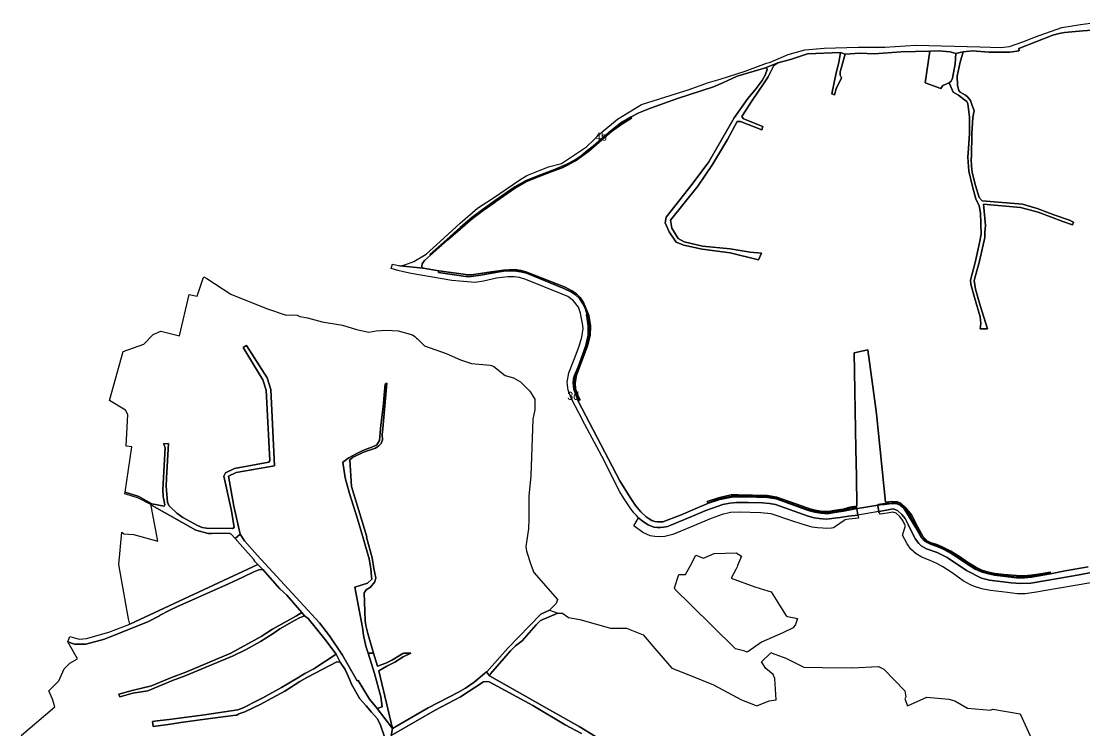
# Model space of a CAD drawing. Extents: x 548434 to 553028, y 1835063 to 1842282.
# Drawn here: x 549915 to 550845, y 1838432 to 1839052 of the extents above; entities that cross this region are included whole.
import ezdxf

# ---------------------------------------------------------------- set-up
doc = ezdxf.new("R2010")
doc.units = 0
for name, color, linetype in [('Level 15', 7, 'Continuous'), ('Level 16', 7, 'Continuous'), ('Level 23', 7, 'Continuous')]:
    doc.layers.add(name, color=color, linetype=linetype)

msp = doc.modelspace()

# ---------------------------------------------------------------- linework, layer by layer
at = {"layer": 'Level 16'}
for points in [[(550859.23, 1839045), (550843.05, 1839043.88), (550827.29, 1839042.42), (550822.61, 1839041.53), (550816.94, 1839040.16), (550787.08, 1839028.56), (550787.45, 1839026.56), (550779.27, 1839025.4), (550761, 1839025.29), (550746.64, 1839026.37), (550738.57, 1839025.59), (550732.05, 1839024.01), (550727.31, 1839025.54), (550717.04, 1839026.4), (550709.39, 1839026.27), (550684.26, 1839025.51), (550660.59, 1839023.82), (550648.12, 1839024.39), (550635.47, 1839023.47), (550631.14, 1839025), (550602.36, 1839023.89), (550587.45, 1839018.99), (550576.47, 1839015.94), (550565.76, 1839011.71), (550540.79, 1839004.43), (550528.82, 1838998.68), (550520.13, 1838995.06), (550488.83, 1838984.69), (550465.06, 1838976.35), (550454.84, 1838972.16), (550448.05, 1838968.66), (550439.28, 1838963.4), (550430.49, 1838956.66), (550422.95, 1838950.19), (550414.97, 1838943.26), (550410.37, 1838939.52), (550404.57, 1838934.77), (550399.1, 1838931.13), (550391.47, 1838927), (550381.2, 1838922.81), (550366.48, 1838917.28), (550355.84, 1838912.9), (550346.45, 1838907.59), (550329.37, 1838895.67), (550318.03, 1838887.53), (550308.96, 1838880.8), (550298.91, 1838872.46), (550286.95, 1838861.53), (550272.05, 1838848.33), (550272.59, 1838847.74), (550267.33, 1838843.1), (550265.38, 1838840.28), (550265.15, 1838838.63), (550265.24, 1838837.59), (550265.5, 1838837.18), (550266.43, 1838836.44), (550245.84, 1838838.64), (550250.32, 1838839.35), (550258.24, 1838842.35), (550268.81, 1838848.81), (550281.24, 1838859.86), (550298.63, 1838875.87), (550313.7, 1838888.97), (550327.93, 1838897.94), (550350.69, 1838913.61), (550356.99, 1838917.55), (550375.95, 1838925.08), (550387.16, 1838928.04), (550409.17, 1838942.39), (550422.68, 1838955.33), (550436.35, 1838966.8), (550457.19, 1838979.42), (550498.01, 1838992.31), (550515.93, 1838998.86), (550526.02, 1839001.62), (550547.89, 1839008.56), (550566.41, 1839015.58), (550569.16, 1839016.34), (550585.57, 1839023.28), (550599.95, 1839027.38), (550616.89, 1839028.92), (550646.72, 1839029.53), (550669.91, 1839029.76), (550697.2, 1839031.43), (550753.54, 1839029.91), (550771.36, 1839029.25), (550779.19, 1839030.24), (550790.81, 1839034.27), (550801.79, 1839038.83), (550805.85, 1839040.25), (550824.81, 1839046.7), (550841.04, 1839049.56), (550863.11, 1839052.28)], [(550851.82, 1838570.78), (550840.11, 1838568.33), (550809.65, 1838563.17), (550797.7, 1838561.24), (550788.82, 1838560.74), (550780.46, 1838561.35), (550761.53, 1838563.8), (550754.65, 1838565.59), (550741.45, 1838572.33), (550724.59, 1838583.48), (550715.81, 1838587.95), (550706.37, 1838591.25), (550701.94, 1838593.9), (550699.76, 1838595.88), (550696.85, 1838599.52), (550694.04, 1838605.23), (550690.33, 1838612.44), (550687.78, 1838617.63), (550684.99, 1838621.28), (550681.19, 1838624.67), (550677.36, 1838625.97), (550671.52, 1838624.85), (550664.6479, 1838623.6895), (550664.1833, 1838627.0757), (550663.9, 1838629.14), (550663.9228, 1838629.1999), (550668.3645, 1838629.8017), (550669.68, 1838629.98), (550675.75, 1838630.65), (550680.39, 1838630.54), (550683.48, 1838629.24), (550686.67, 1838626.57), (550697.14, 1838609.5), (550702.03, 1838600.89), (550704.32, 1838598.28), (550706.99, 1838596.57), (550709.96, 1838595.26), (550715.03, 1838593.55), (550719.86, 1838591.5), (550727.2, 1838587.74), (550734.49, 1838582.94), (550741.75, 1838578.08), (550749.14, 1838573.48), (550754.37, 1838571.01), (550760.56, 1838569.21), (550765.98, 1838568.14), (550785.06, 1838565.9), (550792.31, 1838565.77), (550798.43, 1838566.31), (550814.92, 1838569.19), (550827.71, 1838571.81), (550847.77, 1838575.37)], [(550232.59, 1838426.79), (550228.61, 1838437.99), (550226.03, 1838442.82), (550221.01, 1838448.44), (550216.55, 1838454.04), (550210.81, 1838460.05), (550203.67, 1838472.88), (550201.92, 1838477.24), (550197.95, 1838485.8), (550193.61, 1838492.1), (550190.06, 1838499.08), (550180.42, 1838512.12), (550165.77, 1838530.2), (550162.54, 1838532.61), (550160.05, 1838535.57), (550146.95, 1838550.56), (550140.83, 1838556.32), (550126.21, 1838572.96), (550121.7007, 1838577.4818), (550118.97, 1838580.22), (550117.79, 1838582.02), (550106.16, 1838595.11), (550101.8109, 1838600.1225), (550106.13, 1838603.87), (550110.09, 1838598.17), (550121.14, 1838585.56), (550175.72, 1838526.42), (550184.43, 1838515.15), (550195.81, 1838498.25), (550208.5, 1838475.63), (550209.43, 1838475.98), (550219.48, 1838459.68), (550224.75, 1838452.96), (550226.16, 1838451.65), (550239.37, 1838434.11), (550238.2, 1838428.02)]]:
    msp.add_lwpolyline(points, dxfattribs=at)
msp.add_lwpolyline([(550645.68, 1838626.45), (550646.53, 1838620.63), (550638.22, 1838619.71), (550631.09, 1838618.62), (550625.82, 1838617.86), (550619.44, 1838617.08), (550615.4, 1838617.24), (550612.71, 1838617.54), (550608.37, 1838618.19), (550602.89, 1838619.61), (550574.37, 1838629.77), (550569.07, 1838630.86), (550562.98, 1838631.36), (550550.91, 1838631.67), (550540.36, 1838631.71), (550534.34, 1838631.18), (550528.36, 1838629.92), (550513.44, 1838624.56), (550501.75, 1838619.57), (550482.88, 1838611.75), (550479.88, 1838610.68), (550476.54, 1838610.01), (550473.86, 1838609.75), (550470.8, 1838609.82), (550467.92, 1838610.17), (550463.06, 1838612.1), (550460.6, 1838613.6), (550457.94, 1838615.51), (550454.99, 1838617.98), (550454.5748, 1838618.3895), (550452.79, 1838620.15), (550450.66, 1838622.5), (550447.22, 1838626.98), (550443.15, 1838633.12), (550441.4891, 1838635.8141), (550438.36, 1838640.89), (550433.86, 1838649.44), (550424.49, 1838668.39), (550407.57, 1838699.81), (550402.45, 1838710.14), (550396.24, 1838721.72), (550393.09, 1838729.82), (550392.14, 1838736.69), (550393.55, 1838745.04), (550398.54, 1838757.55), (550402.61, 1838768.21), (550405.19, 1838776.09), (550406.08, 1838783.6), (550405.63, 1838788.01), (550404.83, 1838792.42), (550403.81, 1838797.24), (550402.18, 1838802.47), (550397.68, 1838808.05), (550392.74, 1838811.76), (550387.96, 1838813.77), (550356.08, 1838826.45), (550350.48, 1838828.29), (550345.96, 1838828.76), (550340.38, 1838828.87), (550330.42, 1838827.68), (550319.04, 1838825.17), (550311.79, 1838824.01), (550291.26, 1838825.65), (550255.93, 1838831.81), (550249.12, 1838833.34), (550244.11, 1838834.56), (550238.28, 1838836.25), (550239.4848, 1838839.9983), (550245.84, 1838838.64), (550266.43, 1838836.44), (550279.91, 1838834.29), (550279.66, 1838832.69), (550303.65, 1838829.27), (550308.13, 1838829.05), (550316.64, 1838830.25), (550324.45, 1838831.89), (550336.41, 1838833.8), (550345.88, 1838834.29), (550351.7, 1838833.34), (550356.63, 1838832.18), (550389.44, 1838818.82), (550396.05, 1838815.58), (550399.52, 1838813.07), (550403.01, 1838809.9), (550405.67, 1838805.89), (550408.17, 1838800.77), (550409.6452, 1838795.8308), (550408.95, 1838795.73), (550409.38, 1838794.4), (550410.57, 1838786.03), (550410.45, 1838777.77), (550408.44, 1838768.97), (550401.71, 1838750.33), (550398.27, 1838742.04), (550397.85, 1838739.68), (550397.53, 1838736.34), (550398, 1838730.69), (550400.02, 1838724.89), (550401.71, 1838720.36), (550438.25, 1838650.71), (550447.18, 1838636.01), (550451.96, 1838629.04), (550456.58, 1838623.39), (550461.45, 1838619), (550463.92, 1838617.34), (550466.27, 1838616.06), (550468.92, 1838615.08), (550471.36, 1838614.76), (550474.3, 1838614.74), (550475.92, 1838614.81), (550491.41, 1838620.68), (550504.29, 1838626.02), (550515.79, 1838630.98), (550525.65, 1838634.19), (550535.87, 1838636.29), (550541.83, 1838636.66), (550548.34, 1838636.66), (550567.46, 1838635.92), (550575.08, 1838634.71), (550601.54, 1838625.32), (550604.08, 1838624.51), (550608.89, 1838623.12), (550613.93, 1838622.32), (550617.51, 1838622.03), (550621.21, 1838622.16), (550626.08, 1838622.89), (550633.76, 1838624.2)], close=True, dxfattribs=at)
at = {"layer": 'Level 23'}
for points in [[(550859.23, 1839045), (550843.05, 1839043.88), (550827.29, 1839042.42), (550822.61, 1839041.53), (550816.94, 1839040.16), (550787.08, 1839028.56), (550787.45, 1839026.56), (550779.27, 1839025.4), (550761, 1839025.29), (550746.64, 1839026.37), (550738.57, 1839025.59), (550732.05, 1839024.01), (550727.31, 1839025.54), (550717.04, 1839026.4), (550709.39, 1839026.27), (550684.26, 1839025.51), (550660.59, 1839023.82), (550648.12, 1839024.39), (550635.47, 1839023.47), (550631.14, 1839025), (550602.36, 1839023.89), (550587.45, 1839018.99), (550576.47, 1839015.94), (550565.76, 1839011.71), (550540.79, 1839004.43), (550528.82, 1838998.68), (550520.13, 1838995.06), (550488.83, 1838984.69), (550465.06, 1838976.35), (550454.84, 1838972.16), (550448.05, 1838968.66), (550439.28, 1838963.4), (550430.49, 1838956.66), (550422.95, 1838950.19), (550414.97, 1838943.26), (550410.37, 1838939.52), (550404.57, 1838934.77), (550399.1, 1838931.13), (550391.47, 1838927), (550381.2, 1838922.81), (550366.48, 1838917.28), (550355.84, 1838912.9), (550346.45, 1838907.59), (550329.37, 1838895.67), (550318.03, 1838887.53), (550308.96, 1838880.8), (550298.91, 1838872.46), (550286.95, 1838861.53), (550272.05, 1838848.33), (550272.59, 1838847.74), (550267.33, 1838843.1), (550265.38, 1838840.28), (550265.15, 1838838.63), (550265.24, 1838837.59), (550265.5, 1838837.18), (550266.43, 1838836.44), (550245.84, 1838838.64), (550250.32, 1838839.35), (550258.24, 1838842.35), (550268.81, 1838848.81), (550281.24, 1838859.86), (550298.63, 1838875.87), (550313.7, 1838888.97), (550327.93, 1838897.94), (550350.69, 1838913.61), (550356.99, 1838917.55), (550375.95, 1838925.08), (550387.16, 1838928.04), (550409.17, 1838942.39), (550422.68, 1838955.33), (550436.35, 1838966.8), (550457.19, 1838979.42), (550498.01, 1838992.31), (550515.93, 1838998.86), (550526.02, 1839001.62), (550547.89, 1839008.56), (550566.41, 1839015.58), (550569.16, 1839016.34), (550585.57, 1839023.28), (550599.95, 1839027.38), (550616.89, 1839028.92), (550646.72, 1839029.53), (550669.91, 1839029.76), (550697.2, 1839031.43), (550753.54, 1839029.91), (550771.36, 1839029.25), (550779.19, 1839030.24), (550790.81, 1839034.27), (550801.79, 1839038.83), (550805.85, 1839040.25), (550824.81, 1839046.7), (550841.04, 1839049.56), (550863.11, 1839052.28)], [(550847.77, 1838575.37), (550827.71, 1838571.81), (550814.92, 1838569.19), (550798.43, 1838566.31), (550792.31, 1838565.77), (550785.06, 1838565.9), (550765.98, 1838568.14), (550760.56, 1838569.21), (550754.37, 1838571.01), (550749.14, 1838573.48), (550741.75, 1838578.08), (550734.49, 1838582.94), (550727.2, 1838587.74), (550719.86, 1838591.5), (550715.03, 1838593.55), (550709.96, 1838595.26), (550706.99, 1838596.57), (550704.32, 1838598.28), (550702.03, 1838600.89), (550697.14, 1838609.5), (550686.67, 1838626.57), (550683.48, 1838629.24), (550680.39, 1838630.54), (550675.75, 1838630.65), (550669.68, 1838629.98), (550668.3645, 1838629.8017), (550663.9228, 1838629.1999), (550664.22, 1838629.98), (550668.2478, 1838630.538), (550670.5, 1838630.85), (550676.25, 1838631.15), (550680.57, 1838630.99), (550683.55, 1838629.86), (550687.5, 1838627.18), (550692.28, 1838619.94), (550697.68, 1838609.7), (550702.51, 1838600.9), (550704.77, 1838598.88), (550707.11, 1838597.06), (550710.18, 1838595.87), (550715.25, 1838594.06), (550720, 1838592.07), (550727.42, 1838588.25), (550734.67, 1838583.46), (550741.96, 1838578.56), (550749.28, 1838574.05), (550754.55, 1838571.56), (550760.62, 1838569.65), (550765.95, 1838568.63), (550785.12, 1838566.43), (550792.28, 1838566.3), (550798.19, 1838566.96), (550806.86, 1838568.37), (550814.91, 1838569.74), (550814.61, 1838570.81), (550806.53, 1838569.22), (550797.99, 1838568.07), (550792.14, 1838567.42), (550785.16, 1838567.7), (550774.07, 1838568.78), (550766.27, 1838569.7), (550760.71, 1838570.77), (550754.85, 1838572.62), (550749.65, 1838575.09), (550742.41, 1838579.63), (550735.28, 1838584.49), (550727.76, 1838589.08), (550721.3, 1838592.27), (550720.13, 1838592.85), (550715.59, 1838595.02), (550710.66, 1838596.53), (550707.39, 1838597.97), (550703.7, 1838601.69), (550698.94, 1838610.21), (550693.28, 1838620.78), (550687.95, 1838627.65), (550684, 1838631.07), (550680.72, 1838632.23), (550676.39, 1838632.46), (550670.55, 1838632.07), (550662.65, 1838709.2), (550660.9108, 1838722.2161), (550655.19, 1838765.03), (550645.8217, 1838763.0457), (550643.34, 1838762.52), (550643.6207, 1838746.1547), (550644.78, 1838678.58), (550645.1946, 1838654.4788), (550645.64, 1838628.59), (550639.3, 1838627.7), (550633.66, 1838625.93), (550625.43, 1838624.57), (550620.95, 1838623.86), (550617.52, 1838623.72), (550613.86, 1838624.08), (550609.11, 1838624.97), (550604.52, 1838626.19), (550602.14, 1838627), (550575.58, 1838636.42), (550567.12, 1838637.88), (550541.81, 1838638.49), (550535.7, 1838638.22), (550524.56, 1838635.86), (550514.68, 1838632.53), (550515.49, 1838631.3), (550525.23, 1838634.79), (550535.76, 1838636.89), (550541.8, 1838637.2), (550548.22, 1838637.2), (550567.57, 1838636.48), (550575.21, 1838635.23), (550601.58, 1838625.82), (550604.15, 1838624.95), (550608.9, 1838623.67), (550613.84, 1838622.88), (550617.44, 1838622.54), (550621.12, 1838622.69), (550625.91, 1838623.38), (550633.72, 1838624.67), (550639.95, 1838626.61), (550645.08, 1838627.32), (550645.68, 1838626.45), (550633.76, 1838624.2), (550626.08, 1838622.89), (550621.21, 1838622.16), (550617.51, 1838622.03), (550613.93, 1838622.32), (550608.89, 1838623.12), (550604.08, 1838624.51), (550601.54, 1838625.32), (550575.08, 1838634.71), (550567.46, 1838635.92), (550548.34, 1838636.66), (550541.83, 1838636.66), (550535.87, 1838636.29), (550525.65, 1838634.19), (550515.79, 1838630.98), (550504.29, 1838626.02), (550491.41, 1838620.68), (550475.92, 1838614.81), (550474.3, 1838614.74), (550471.36, 1838614.76), (550468.92, 1838615.08), (550466.27, 1838616.06), (550463.92, 1838617.34), (550461.45, 1838619), (550456.58, 1838623.39), (550451.96, 1838629.04), (550447.18, 1838636.01), (550438.25, 1838650.71), (550401.71, 1838720.36), (550400.02, 1838724.89), (550398, 1838730.69), (550397.53, 1838736.34), (550397.85, 1838739.68), (550398.27, 1838742.04), (550401.71, 1838750.33), (550408.44, 1838768.97), (550410.45, 1838777.77), (550410.57, 1838786.03), (550409.38, 1838794.4), (550408.95, 1838795.73), (550409.6452, 1838795.8308), (550409.75, 1838795.48), (550411.22, 1838785.94), (550411.08, 1838777.66), (550408.94, 1838768.8), (550399.08, 1838742.12), (550398.16, 1838736.31), (550398.57, 1838730.81), (550400.65, 1838725.02), (550402.52, 1838720.75), (550403.73, 1838721.36), (550401.51, 1838725.38), (550399.52, 1838731.05), (550399.27, 1838736.31), (550399.71, 1838739.53), (550400.13, 1838742), (550410.07, 1838768.59), (550412.31, 1838777.58), (550412.52, 1838785.94), (550411.24, 1838795.04), (550410.95, 1838796.02), (550406.49, 1838806.52), (550403.59, 1838810.92), (550400.26, 1838814.16), (550396.4, 1838816.76), (550390.5, 1838819.8), (550357.07, 1838833.03), (550352.03, 1838834.38), (550346.21, 1838835.28), (550336.64, 1838834.83), (550334.37, 1838834.49), (550324.1, 1838832.95), (550308.44, 1838830.66), (550303.73, 1838830.89), (550279.91, 1838834.29), (550266.43, 1838836.44), (550265.5, 1838837.18), (550265.24, 1838837.59), (550265.15, 1838838.63), (550265.38, 1838840.28), (550267.33, 1838843.1), (550272.59, 1838847.74), (550288, 1838861.28), (550309.33, 1838880.02), (550318.72, 1838886.78), (550329.28, 1838894.27), (550329.9, 1838894.74), (550347.08, 1838906.77), (550356.17, 1838911.82), (550366.89, 1838916.19), (550381.47, 1838921.86), (550387.77, 1838924.27), (550391.92, 1838926.24), (550399.62, 1838930.25), (550404.9, 1838934), (550411.08, 1838938.65), (550424.52, 1838950.28), (550431.07, 1838955.9), (550439.97, 1838962.49), (550448.62, 1838967.69), (550448.05, 1838968.66), (550454.84, 1838972.16), (550465.06, 1838976.35), (550488.83, 1838984.69), (550520.13, 1838995.06), (550528.82, 1838998.68), (550540.79, 1839004.43), (550565.76, 1839011.71), (550566.71, 1839011.33), (550567.14, 1839010.03), (550565.47, 1839005.32), (550562.63, 1839000.58), (550556.55, 1838992.43), (550550.09, 1838984.64), (550538.13, 1838967.92), (550516, 1838929.48), (550501.63, 1838909.92), (550478.88, 1838880.98), (550477.86, 1838876.23), (550481.31, 1838868.33), (550487.5, 1838859.14), (550494.32, 1838856.67), (550510.21, 1838853.06), (550534.86, 1838849.74), (550559.67, 1838843.79), (550562.26, 1838849.48), (550552.3, 1838850.37), (550534.91, 1838853.5), (550510.64, 1838855.69), (550494.63, 1838859.46), (550489.31, 1838862.38), (550483.63, 1838871.56), (550482.73, 1838878.58), (550506.48, 1838908.24), (550519.21, 1838927.1), (550532.35, 1838948.97), (550540.96, 1838964.62), (550543.69, 1838964.63), (550562.48, 1838957.42), (550563.36, 1838960.39), (550546.4, 1838966.87), (550544.92, 1838968.96), (550554.03, 1838983.14), (550563.86, 1838997.54), (550567.92, 1839003.82), (550572.61, 1839013.15), (550573.69, 1839014.35), (550576.47, 1839015.94), (550587.45, 1839018.99), (550602.36, 1839023.89), (550631.14, 1839025), (550629.87, 1839016.11), (550627.51, 1839007.29), (550623.61, 1838988.9), (550625.92, 1838987.94), (550627.45, 1838993.11), (550632.19, 1839002.84), (550631.04, 1839005.05), (550631.09, 1839008), (550635.47, 1839023.47), (550648.12, 1839024.39), (550660.59, 1839023.82), (550684.26, 1839025.51), (550709.39, 1839026.27), (550705.36, 1838998.45), (550718.89, 1838993.57), (550720.84, 1838996.15), (550726.22, 1838998.35), (550729.92, 1838990.3), (550734.45, 1838987.72), (550739.84, 1838983.73), (550741.71, 1838982.12), (550742.66, 1838979.99), (550744.1, 1838968.49), (550744, 1838954.32), (550743.27, 1838940.98), (550742.59, 1838933.45), (550743.47, 1838921.21), (550746.56, 1838907.9), (550749.62, 1838897.12), (550752.41, 1838890.82), (550753.82, 1838884.84), (550754.25, 1838866.2), (550752.94, 1838858.69), (550749.18, 1838841.41), (550744.88, 1838826.1), (550745.26, 1838822.49), (550748.41, 1838810.7), (550753.41, 1838793.93), (550753.86, 1838788.01), (550753.36, 1838783.44), (550759.74, 1838783.59), (550753.49, 1838803.82), (550749.47, 1838818.07), (550748.25, 1838825.59), (550752.78, 1838842.56), (550757.37, 1838863.18), (550757.41, 1838867.77), (550758.09, 1838873.85), (550756.66, 1838889.61), (550756.27, 1838892.34), (550788.65, 1838889.52), (550804.19, 1838885.4), (550825.6, 1838877.22), (550834.3, 1838874.31), (550834.94, 1838876.82), (550831.47, 1838878.36), (550818.73, 1838882.71), (550814.1, 1838884.65), (550803.31, 1838888.59), (550790.45, 1838892.33), (550755.03, 1838895.19), (550752.45, 1838898.13), (550749.26, 1838908.6), (550746.42, 1838920.03), (550745.83, 1838925.56), (550745.66, 1838932.03), (550745.74, 1838934.21), (550746.24, 1838953.99), (550747.08, 1838968.04), (550748.03, 1838974.2), (550746.45, 1838978.71), (550744.81, 1838982.89), (550742.21, 1838986.35), (550740.46, 1838987.8), (550738.03, 1838989.06), (550735.97, 1838990.4), (550734.73, 1838991.75), (550734.21, 1838993.67), (550733.69, 1838996.41), (550733.37, 1839004.31), (550736, 1839016.5), (550738.57, 1839025.59), (550746.64, 1839026.37), (550761, 1839025.29), (550779.27, 1839025.4), (550787.45, 1839026.56), (550787.08, 1839028.56), (550816.94, 1839040.16), (550822.61, 1839041.53), (550827.29, 1839042.42), (550843.05, 1839043.88), (550859.23, 1839045)], [(550851.82, 1838570.78), (550840.11, 1838568.33), (550809.65, 1838563.17), (550797.7, 1838561.24), (550788.82, 1838560.74), (550780.46, 1838561.35), (550761.53, 1838563.8), (550754.65, 1838565.59), (550741.45, 1838572.33), (550724.59, 1838583.48), (550715.81, 1838587.95), (550706.37, 1838591.25), (550701.94, 1838593.9), (550699.76, 1838595.88), (550696.85, 1838599.52), (550694.04, 1838605.23), (550690.33, 1838612.44), (550687.78, 1838617.63), (550684.99, 1838621.28), (550681.19, 1838624.67), (550677.36, 1838625.97), (550671.52, 1838624.85), (550664.6479, 1838623.6895), (550664.1833, 1838627.0757), (550663.9, 1838629.14), (550663.9228, 1838629.1999), (550668.3645, 1838629.8017), (550669.68, 1838629.98), (550675.75, 1838630.65), (550680.39, 1838630.54), (550683.48, 1838629.24), (550686.67, 1838626.57), (550697.14, 1838609.5), (550702.03, 1838600.89), (550704.32, 1838598.28), (550706.99, 1838596.57), (550709.96, 1838595.26), (550715.03, 1838593.55), (550719.86, 1838591.5), (550727.2, 1838587.74), (550734.49, 1838582.94), (550741.75, 1838578.08), (550749.14, 1838573.48), (550754.37, 1838571.01), (550760.56, 1838569.21), (550765.98, 1838568.14), (550785.06, 1838565.9), (550792.31, 1838565.77), (550798.43, 1838566.31), (550814.92, 1838569.19), (550827.71, 1838571.81), (550847.77, 1838575.37)], [(550850.19, 1838561.51), (550809.22, 1838554.36), (550802.79, 1838553.19), (550792.63, 1838551.83), (550786.2, 1838551.93), (550777.28, 1838553), (550762.42, 1838554.63), (550754.94, 1838556.28), (550748.59, 1838558.14), (550744.98, 1838559.72), (550738.67, 1838563.28), (550728.84, 1838570.07), (550720.83, 1838575.51), (550715.63, 1838578.39), (550710.3, 1838580.72), (550702.43, 1838583.89), (550697.32, 1838586.64), (550692.65, 1838590.81), (550689.62, 1838595.44), (550685.47, 1838603.02), (550688.01, 1838611.27), (550685.56, 1838616.25), (550683.07, 1838619.5), (550679.85, 1838622.38), (550677.17, 1838623.29), (550671.98, 1838622.29), (550666.37, 1838621.34), (550664.7, 1838623.31), (550664.6479, 1838623.6895), (550671.52, 1838624.85), (550677.36, 1838625.97), (550681.19, 1838624.67), (550684.99, 1838621.28), (550687.78, 1838617.63), (550690.33, 1838612.44), (550694.04, 1838605.23), (550696.85, 1838599.52), (550699.76, 1838595.88), (550701.94, 1838593.9), (550706.37, 1838591.25), (550715.81, 1838587.95), (550724.59, 1838583.48), (550741.45, 1838572.33), (550754.65, 1838565.59), (550761.53, 1838563.8), (550780.46, 1838561.35), (550788.82, 1838560.74), (550797.7, 1838561.24), (550809.65, 1838563.17), (550840.11, 1838568.33), (550851.82, 1838570.78)], [(550232.59, 1838426.79), (550228.61, 1838437.99), (550226.03, 1838442.82), (550221.01, 1838448.44), (550216.55, 1838454.04), (550210.81, 1838460.05), (550203.67, 1838472.88), (550201.92, 1838477.24), (550197.95, 1838485.8), (550193.61, 1838492.1), (550190.06, 1838499.08), (550180.42, 1838512.12), (550165.77, 1838530.2), (550162.54, 1838532.61), (550160.05, 1838535.57), (550146.95, 1838550.56), (550140.83, 1838556.32), (550126.21, 1838572.96), (550121.7007, 1838577.4818), (550118.97, 1838580.22), (550117.79, 1838582.02), (550106.16, 1838595.11), (550101.8109, 1838600.1225), (550106.13, 1838603.87), (550110.09, 1838598.17), (550121.14, 1838585.56), (550175.72, 1838526.42), (550184.43, 1838515.15), (550195.81, 1838498.25), (550208.5, 1838475.63), (550209.43, 1838475.98), (550219.48, 1838459.68), (550224.75, 1838452.96), (550226.16, 1838451.65), (550239.37, 1838434.11), (550238.2, 1838428.02)], [(549914.81, 1838427.91), (549944.25, 1838453.03), (549942.26, 1838459.89), (549938.81, 1838467.15), (549947.68, 1838475.71), (549952.25, 1838486.36), (549957.39, 1838491.1), (549963.87, 1838495), (549955.47, 1838509.79), (549961.36, 1838507.94), (549971.16, 1838507.79), (549987.49, 1838512.21), (550026.16, 1838527.66), (550035.7, 1838532.6), (550035.58, 1838533.01), (550044.8, 1838537.63), (550051.4, 1838540.81), (550084.9, 1838555.5), (550096, 1838560.6), (550108.5, 1838566.24), (550118.12, 1838571.09), (550122.59, 1838572.69), (550124.93, 1838573.08), (550126.21, 1838572.96), (550140.83, 1838556.32), (550146.95, 1838550.56), (550160.05, 1838535.57), (550155.42, 1838532.68), (550134.52, 1838520.99), (550124.6, 1838514.64), (550098.17, 1838499.86), (550058.6, 1838483.3), (550046.33, 1838478.55), (550028.8, 1838471.27), (550011.72, 1838467.27), (550000.11, 1838464.14), (550000.89, 1838461.71), (550004.21, 1838462.53), (550012.27, 1838464.86), (550025.37, 1838467.17), (550047.06, 1838475.95), (550058.06, 1838480.22), (550100.16, 1838497.51), (550111.55, 1838503.26), (550123.89, 1838510.12), (550135.02, 1838517.12), (550140.86, 1838521.28), (550153.86, 1838528.49), (550158.12, 1838530.75), (550162.54, 1838532.61), (550165.77, 1838530.2), (550180.42, 1838512.12), (550190.06, 1838499.08), (550170.74, 1838486.16), (550162.81, 1838482.13), (550156.68, 1838478.39), (550142.34, 1838470.05), (550126.02, 1838461.02), (550121.43, 1838458.58), (550108.93, 1838452.17), (550104.17, 1838450.44), (550075.15, 1838446.08), (550053.01, 1838443.16), (550044.1, 1838441.91), (550033.56, 1838440.86), (550029.5, 1838440.36), (550030.04, 1838435.92), (550045.46, 1838437.97), (550054.47, 1838439.39), (550075.51, 1838442.37), (550102.42, 1838445.75), (550103.27, 1838445.75), (550105.22, 1838446.79), (550110.47, 1838448.74), (550124.46, 1838455.34), (550130.05, 1838458.54), (550145.36, 1838466.88), (550158.49, 1838475.18), (550165.15, 1838478.91), (550190.68, 1838492.33), (550193.61, 1838492.1), (550197.95, 1838485.8), (550201.92, 1838477.24), (550203.67, 1838472.88), (550210.81, 1838460.05), (550216.55, 1838454.04), (550221.01, 1838448.44), (550226.03, 1838442.82), (550228.61, 1838437.99), (550232.59, 1838426.79)], [(550416.89, 1838427.09), (550402.81, 1838435.79), (550374.64, 1838451.7), (550364, 1838457.63), (550324.34, 1838480.22), (550325.31, 1838481.92), (550342.66, 1838502.04), (550347.09, 1838506.29), (550352.92, 1838510.84), (550359.06, 1838517.77), (550365.15, 1838524.86), (550368.89, 1838528.39), (550384.01, 1838534.87), (550388.25, 1838534.78), (550393.41, 1838531.15), (550403.32, 1838529.27), (550430.21, 1838521.8), (550444.23, 1838521.68), (550458.61, 1838516.08), (550472.38, 1838500), (550483.69, 1838486.79), (550500, 1838480.34), (550520.19, 1838472.36), (550544.73, 1838459.04), (550558.17, 1838453.85), (550568.99, 1838458.21), (550574.91, 1838459.17), (550573.82, 1838477.8), (550572.37, 1838481.25), (550565.83, 1838486.53), (550562.28, 1838492.44), (550569.93, 1838500), (550570.33, 1838500.4), (550571.41, 1838500), (550583.43, 1838495.57), (550599.27, 1838487.81), (550615.18, 1838487.31), (550641.36, 1838487.24), (550664.52, 1838488.38), (550669.3, 1838485.97), (550687.43, 1838467.01), (550688.27, 1838461.88), (550687.57, 1838459.92), (550689.75, 1838453.98), (550706.89, 1838461.58), (550725.98, 1838459.83), (550731.21, 1838458.41), (550742.33, 1838451.88), (550762.31, 1838450.11), (550764.47, 1838450.87), (550788.39, 1838446.84), (550798.48, 1838424.45)], [(550404.87, 1838429.84), (550390.52, 1838437.34), (550362.31, 1838454.21), (550323.95, 1838474.96), (550321.78, 1838475.29), (550319.08, 1838474.93), (550298.8, 1838461.9), (550276.69, 1838450.15), (550259.52, 1838440.18), (550238.2, 1838428.02), (550239.37, 1838434.11), (550270.65, 1838452.24), (550297.26, 1838465.86), (550303.32, 1838469.23), (550310.83, 1838474.74), (550321.6935, 1838483.5015), (550324.34, 1838480.22), (550364, 1838457.63), (550374.64, 1838451.7), (550402.81, 1838435.79), (550416.89, 1838427.09)], [(550238.2, 1838428.02), (550259.52, 1838440.18), (550276.69, 1838450.15), (550298.8, 1838461.9), (550319.08, 1838474.93), (550321.78, 1838475.29), (550323.95, 1838474.96), (550362.31, 1838454.21), (550390.52, 1838437.34), (550404.87, 1838429.84)]]:
    msp.add_lwpolyline(points, dxfattribs=at)
for points in [[(550631.14, 1839025), (550635.47, 1839023.47), (550631.09, 1839008), (550631.04, 1839005.05), (550632.19, 1839002.84), (550627.45, 1838993.11), (550625.92, 1838987.94), (550623.61, 1838988.9), (550627.51, 1839007.29), (550629.87, 1839016.11)], [(550709.39, 1839026.27), (550717.04, 1839026.4), (550727.31, 1839025.54), (550732.05, 1839024.01), (550731.55, 1839015.12), (550729.34, 1839002.7), (550728.15, 1838999.81), (550726.22, 1838998.35), (550720.84, 1838996.15), (550718.89, 1838993.57), (550705.36, 1838998.45)], [(550738.57, 1839025.59), (550736, 1839016.5), (550733.37, 1839004.31), (550733.69, 1838996.41), (550734.21, 1838993.67), (550734.73, 1838991.75), (550735.97, 1838990.4), (550738.03, 1838989.06), (550740.46, 1838987.8), (550742.21, 1838986.35), (550744.81, 1838982.89), (550746.45, 1838978.71), (550748.03, 1838974.2), (550747.08, 1838968.04), (550746.24, 1838953.99), (550745.74, 1838934.21), (550745.66, 1838932.03), (550745.83, 1838925.56), (550746.42, 1838920.03), (550749.26, 1838908.6), (550752.45, 1838898.13), (550755.03, 1838895.19), (550790.45, 1838892.33), (550803.31, 1838888.59), (550814.1, 1838884.65), (550818.73, 1838882.71), (550831.47, 1838878.36), (550834.94, 1838876.82), (550834.3, 1838874.31), (550825.6, 1838877.22), (550804.19, 1838885.4), (550788.65, 1838889.52), (550756.27, 1838892.34), (550756.66, 1838889.61), (550758.09, 1838873.85), (550757.41, 1838867.77), (550757.37, 1838863.18), (550752.78, 1838842.56), (550748.25, 1838825.59), (550749.47, 1838818.07), (550753.49, 1838803.82), (550759.74, 1838783.59), (550753.36, 1838783.44), (550753.86, 1838788.01), (550753.41, 1838793.93), (550748.41, 1838810.7), (550745.26, 1838822.49), (550744.88, 1838826.1), (550749.18, 1838841.41), (550752.94, 1838858.69), (550754.25, 1838866.2), (550753.82, 1838884.84), (550752.41, 1838890.82), (550749.62, 1838897.12), (550746.56, 1838907.9), (550743.47, 1838921.21), (550742.59, 1838933.45), (550743.27, 1838940.98), (550744, 1838954.32), (550744.1, 1838968.49), (550742.66, 1838979.99), (550741.71, 1838982.12), (550739.84, 1838983.73), (550734.45, 1838987.72), (550729.92, 1838990.3), (550726.22, 1838998.35), (550728.15, 1838999.81), (550729.34, 1839002.7), (550731.55, 1839015.12), (550732.05, 1839024.01)], [(550565.76, 1839011.71), (550576.47, 1839015.94), (550573.69, 1839014.35), (550572.61, 1839013.15), (550567.92, 1839003.82), (550563.86, 1838997.54), (550554.03, 1838983.14), (550544.92, 1838968.96), (550546.4, 1838966.87), (550563.36, 1838960.39), (550562.48, 1838957.42), (550543.69, 1838964.63), (550540.96, 1838964.62), (550532.35, 1838948.97), (550519.21, 1838927.1), (550506.48, 1838908.24), (550482.73, 1838878.58), (550483.63, 1838871.56), (550489.31, 1838862.38), (550494.63, 1838859.46), (550510.64, 1838855.69), (550534.91, 1838853.5), (550552.3, 1838850.37), (550562.26, 1838849.48), (550559.67, 1838843.79), (550534.86, 1838849.74), (550510.21, 1838853.06), (550494.32, 1838856.67), (550487.5, 1838859.14), (550481.31, 1838868.33), (550477.86, 1838876.23), (550478.88, 1838880.98), (550501.63, 1838909.92), (550516, 1838929.48), (550538.13, 1838967.92), (550550.09, 1838984.64), (550556.55, 1838992.43), (550562.63, 1839000.58), (550565.47, 1839005.32), (550567.14, 1839010.03), (550566.71, 1839011.33)], [(550448.05, 1838968.66), (550448.62, 1838967.69), (550439.97, 1838962.49), (550431.07, 1838955.9), (550424.52, 1838950.28), (550411.08, 1838938.65), (550404.9, 1838934), (550399.62, 1838930.25), (550391.92, 1838926.24), (550387.77, 1838924.27), (550381.47, 1838921.86), (550366.89, 1838916.19), (550356.17, 1838911.82), (550347.08, 1838906.77), (550329.9, 1838894.74), (550329.28, 1838894.27), (550318.72, 1838886.78), (550309.33, 1838880.02), (550288, 1838861.28), (550272.59, 1838847.74), (550272.05, 1838848.33), (550286.95, 1838861.53), (550298.91, 1838872.46), (550308.96, 1838880.8), (550318.03, 1838887.53), (550329.37, 1838895.67), (550346.45, 1838907.59), (550355.84, 1838912.9), (550366.48, 1838917.28), (550381.2, 1838922.81), (550391.47, 1838927), (550399.1, 1838931.13), (550404.57, 1838934.77), (550414.97, 1838943.26), (550430.49, 1838956.66), (550439.28, 1838963.4)], [(550430.49, 1838956.66), (550414.97, 1838943.26), (550422.95, 1838950.19)], [(550645.68, 1838626.45), (550646.53, 1838620.63), (550638.22, 1838619.71), (550631.09, 1838618.62), (550625.82, 1838617.86), (550619.44, 1838617.08), (550615.4, 1838617.24), (550612.71, 1838617.54), (550608.37, 1838618.19), (550602.89, 1838619.61), (550574.37, 1838629.77), (550569.07, 1838630.86), (550562.98, 1838631.36), (550550.91, 1838631.67), (550540.36, 1838631.71), (550534.34, 1838631.18), (550528.36, 1838629.92), (550513.44, 1838624.56), (550501.75, 1838619.57), (550482.88, 1838611.75), (550479.88, 1838610.68), (550476.54, 1838610.01), (550473.86, 1838609.75), (550470.8, 1838609.82), (550467.92, 1838610.17), (550463.06, 1838612.1), (550460.6, 1838613.6), (550457.94, 1838615.51), (550454.99, 1838617.98), (550454.5748, 1838618.3895), (550452.79, 1838620.15), (550450.66, 1838622.5), (550447.22, 1838626.98), (550443.15, 1838633.12), (550441.4891, 1838635.8141), (550438.36, 1838640.89), (550433.86, 1838649.44), (550424.49, 1838668.39), (550407.57, 1838699.81), (550402.45, 1838710.14), (550396.24, 1838721.72), (550393.09, 1838729.82), (550392.14, 1838736.69), (550393.55, 1838745.04), (550398.54, 1838757.55), (550402.61, 1838768.21), (550405.19, 1838776.09), (550406.08, 1838783.6), (550405.63, 1838788.01), (550404.83, 1838792.42), (550403.81, 1838797.24), (550402.18, 1838802.47), (550397.68, 1838808.05), (550392.74, 1838811.76), (550387.96, 1838813.77), (550356.08, 1838826.45), (550350.48, 1838828.29), (550345.96, 1838828.76), (550340.38, 1838828.87), (550330.42, 1838827.68), (550319.04, 1838825.17), (550311.79, 1838824.01), (550291.26, 1838825.65), (550255.93, 1838831.81), (550249.12, 1838833.34), (550244.11, 1838834.56), (550238.28, 1838836.25), (550239.4848, 1838839.9983), (550245.84, 1838838.64), (550266.43, 1838836.44), (550279.91, 1838834.29), (550279.66, 1838832.69), (550303.65, 1838829.27), (550308.13, 1838829.05), (550316.64, 1838830.25), (550324.45, 1838831.89), (550336.41, 1838833.8), (550345.88, 1838834.29), (550351.7, 1838833.34), (550356.63, 1838832.18), (550389.44, 1838818.82), (550396.05, 1838815.58), (550399.52, 1838813.07), (550403.01, 1838809.9), (550405.67, 1838805.89), (550408.17, 1838800.77), (550409.6452, 1838795.8308), (550408.95, 1838795.73), (550409.38, 1838794.4), (550410.57, 1838786.03), (550410.45, 1838777.77), (550408.44, 1838768.97), (550401.71, 1838750.33), (550398.27, 1838742.04), (550397.85, 1838739.68), (550397.53, 1838736.34), (550398, 1838730.69), (550400.02, 1838724.89), (550401.71, 1838720.36), (550438.25, 1838650.71), (550447.18, 1838636.01), (550451.96, 1838629.04), (550456.58, 1838623.39), (550461.45, 1838619), (550463.92, 1838617.34), (550466.27, 1838616.06), (550468.92, 1838615.08), (550471.36, 1838614.76), (550474.3, 1838614.74), (550475.92, 1838614.81), (550491.41, 1838620.68), (550504.29, 1838626.02), (550515.79, 1838630.98), (550525.65, 1838634.19), (550535.87, 1838636.29), (550541.83, 1838636.66), (550548.34, 1838636.66), (550567.46, 1838635.92), (550575.08, 1838634.71), (550601.54, 1838625.32), (550604.08, 1838624.51), (550608.89, 1838623.12), (550613.93, 1838622.32), (550617.51, 1838622.03), (550621.21, 1838622.16), (550626.08, 1838622.89), (550633.76, 1838624.2)], [(550279.91, 1838834.29), (550303.73, 1838830.89), (550308.44, 1838830.66), (550324.1, 1838832.95), (550334.37, 1838834.49), (550336.64, 1838834.83), (550346.21, 1838835.28), (550352.03, 1838834.38), (550357.07, 1838833.03), (550390.5, 1838819.8), (550396.4, 1838816.76), (550400.26, 1838814.16), (550403.59, 1838810.92), (550406.49, 1838806.52), (550410.95, 1838796.02), (550411.24, 1838795.04), (550412.52, 1838785.94), (550412.31, 1838777.58), (550410.07, 1838768.59), (550400.13, 1838742), (550399.71, 1838739.53), (550399.27, 1838736.31), (550399.52, 1838731.05), (550401.51, 1838725.38), (550403.73, 1838721.36), (550402.52, 1838720.75), (550400.65, 1838725.02), (550398.57, 1838730.81), (550398.16, 1838736.31), (550399.08, 1838742.12), (550408.94, 1838768.8), (550411.08, 1838777.66), (550411.22, 1838785.94), (550409.75, 1838795.48), (550409.6452, 1838795.8308), (550408.17, 1838800.77), (550405.67, 1838805.89), (550403.01, 1838809.9), (550399.52, 1838813.07), (550396.05, 1838815.58), (550389.44, 1838818.82), (550356.63, 1838832.18), (550351.7, 1838833.34), (550345.88, 1838834.29), (550336.41, 1838833.8), (550324.45, 1838831.89), (550316.64, 1838830.25), (550308.13, 1838829.05), (550303.65, 1838829.27), (550279.66, 1838832.69)], [(550005.66, 1838640.55), (550011.39, 1838680.33), (550006.46, 1838680.96), (550007.86, 1838708.65), (550005.91, 1838712.46), (549992.04, 1838720.9), (550003.89, 1838763.62), (550022.1, 1838770.19), (550030.19, 1838778.39), (550036.9, 1838781.37), (550053.29, 1838777.37), (550061.55, 1838813.51), (550068.55, 1838812.12), (550073.99, 1838827.75), (550074.56, 1838828.8), (550077.05, 1838827.33), (550097.95, 1838813.86), (550129.24, 1838801.21), (550146.38, 1838795.38), (550152.03, 1838795.8), (550156.2, 1838795.26), (550158.44, 1838794.3), (550165.14, 1838793.02), (550177.9, 1838789.47), (550195.64, 1838786.64), (550207.92, 1838782.89), (550218.73, 1838780.64), (550225.32, 1838781.63), (550234.05, 1838782.31), (550244.47, 1838781.6), (550256.86, 1838778.15), (550258.97, 1838776.65), (550260.35, 1838775.32), (550261.26, 1838774.6), (550267.5, 1838768.63), (550286.43, 1838761.92), (550298.8, 1838756.43), (550308.5, 1838753.16), (550324.74, 1838751.81), (550326, 1838751.49), (550327.98, 1838750.45), (550338.11, 1838742.72), (550345.33, 1838740.76), (550351.55, 1838736.98), (550359.45, 1838728.86), (550363.86, 1838722.09), (550363.99, 1838712.52), (550362.32, 1838704.49), (550360.46, 1838655.06), (550358.65, 1838637.14), (550358.76, 1838617.34), (550358.39, 1838608.52), (550356.15, 1838593.28), (550356.73, 1838589.13), (550360.72, 1838576.49), (550363.21, 1838570.36), (550383.76, 1838546.78), (550382.51, 1838543.26), (550376.67, 1838537.42), (550369.32, 1838534.03), (550349.74, 1838514.08), (550340.31, 1838504.28), (550321.89, 1838483.66), (550321.6935, 1838483.5015), (550310.83, 1838474.74), (550303.32, 1838469.23), (550297.26, 1838465.86), (550270.65, 1838452.24), (550239.37, 1838434.11), (550227.49, 1838484.64), (550234.4, 1838488.45), (550241.37, 1838492.2), (550248.74, 1838496.88), (550255.39, 1838500), (550249.44, 1838500), (550248.54, 1838499.58), (550239.41, 1838494.15), (550233.55, 1838491.19), (550226.23, 1838488.65), (550222.9, 1838500), (550217.87, 1838517.18), (550216.21, 1838524.28), (550215.7, 1838528.26), (550214.61, 1838552.76), (550216.58, 1838555.38), (550220.19, 1838557.5), (550224.13, 1838562.23), (550224.87, 1838565.85), (550223.17, 1838574.1), (550221.74, 1838583.16), (550216.74, 1838601.38), (550217.16, 1838601.58), (550203.74, 1838645.55), (550202.24, 1838668.8), (550204.37, 1838670.91), (550214.1, 1838675.63), (550217.597, 1838676.862), (550224.54, 1838679.074), (550227.5, 1838681.27), (550229.7, 1838683.17), (550230.6, 1838686.36), (550230.35, 1838690.99), (550231.08, 1838696.45), (550234.49, 1838736), (550232.92, 1838735.2), (550231.79, 1838722.26), (550231.32, 1838715.3), (550229.67, 1838701.45), (550228.87, 1838696.46), (550228.23, 1838685.83), (550225.65, 1838682.2), (550223.53, 1838680.79), (550213.56, 1838677.02), (550207.75, 1838674.29), (550201.39, 1838670.76), (550196.01, 1838666.99), (550198.14, 1838653.2), (550201.77, 1838639.65), (550208.8, 1838617.23), (550214.11, 1838599.66), (550219.03, 1838582.43), (550220.5, 1838573.55), (550220.98, 1838567.08), (550221.28, 1838564.71), (550217.48, 1838561.03), (550206.64, 1838557.65), (550213.11, 1838522.5), (550214.22, 1838515.76), (550216.2, 1838506.2), (550218.14, 1838500), (550223.75, 1838482.11), (550229.36, 1838461.75), (550230.57, 1838452.9), (550226.16, 1838451.65), (550224.75, 1838452.96), (550219.48, 1838459.68), (550209.43, 1838475.98), (550208.5, 1838475.63), (550195.81, 1838498.25), (550184.43, 1838515.15), (550175.72, 1838526.42), (550121.14, 1838585.56), (550110.09, 1838598.17), (550106.13, 1838603.87), (550100.8, 1838628.51), (550095.95, 1838654.68), (550102.81, 1838657.83), (550136.37, 1838663.72), (550133.02, 1838730.46), (550129.77, 1838740.64), (550111.72, 1838768.87), (550108.94, 1838767.09), (550126.05, 1838738.8), (550128.98, 1838729.78), (550132.26, 1838668.39), (550131.29, 1838666.89), (550101.29, 1838661.43), (550093.35, 1838657.61), (550091.9, 1838654.53), (550098.64, 1838624.27), (550100.88, 1838609.69), (550099.43, 1838608.9), (550076.89, 1838609.2), (550072.93, 1838609.93), (550068.85, 1838611.58), (550056.09, 1838618.59), (550050.96, 1838622.29), (550045.1, 1838627.75), (550043.95, 1838629.16), (550042.83, 1838631.8), (550041.46, 1838645.74), (550041.73, 1838653.12), (550043.56, 1838683.15), (550039.09, 1838682.87), (550039.8, 1838681.82), (550040.51, 1838679.43), (550038.55, 1838643.13), (550038.8, 1838636.86), (550040.47, 1838629.7), (550039.77, 1838628.59), (550029.08, 1838630.51), (550017.53, 1838636.83)], [(550005.66, 1838640.55), (550017.53, 1838636.83), (550029.08, 1838630.51), (550039.77, 1838628.59), (550040.47, 1838629.7), (550038.8, 1838636.86), (550038.55, 1838643.13), (550040.51, 1838679.43), (550039.8, 1838681.82), (550039.09, 1838682.87), (550043.56, 1838683.15), (550041.73, 1838653.12), (550041.46, 1838645.74), (550042.83, 1838631.8), (550043.95, 1838629.16), (550045.1, 1838627.75), (550050.96, 1838622.29), (550056.09, 1838618.59), (550068.85, 1838611.58), (550072.93, 1838609.93), (550076.89, 1838609.2), (550099.43, 1838608.9), (550100.88, 1838609.69), (550098.64, 1838624.27), (550091.9, 1838654.53), (550093.35, 1838657.61), (550101.29, 1838661.43), (550131.29, 1838666.89), (550132.26, 1838668.39), (550128.98, 1838729.78), (550126.05, 1838738.8), (550108.94, 1838767.09), (550111.72, 1838768.87), (550129.77, 1838740.64), (550133.02, 1838730.46), (550136.37, 1838663.72), (550102.81, 1838657.83), (550095.95, 1838654.68), (550100.8, 1838628.51), (550106.13, 1838603.87), (550101.8109, 1838600.1225), (550098.49, 1838603.95), (550096.52, 1838604.98), (550081.49, 1838604.65), (550078.4, 1838604.66), (550067.33, 1838607.5), (550028.67, 1838629.29), (550028.28, 1838629.42), (550028.2, 1838629.98), (550017.35, 1838635.48), (550005.4, 1838639.13)], [(550645.68, 1838626.45), (550645.08, 1838627.32), (550639.95, 1838626.61), (550633.72, 1838624.67), (550625.91, 1838623.38), (550621.12, 1838622.69), (550617.44, 1838622.54), (550613.84, 1838622.88), (550608.9, 1838623.67), (550604.15, 1838624.95), (550601.58, 1838625.82), (550575.21, 1838635.23), (550567.57, 1838636.48), (550548.22, 1838637.2), (550541.8, 1838637.2), (550535.76, 1838636.89), (550525.23, 1838634.79), (550515.49, 1838631.3), (550514.68, 1838632.53), (550524.56, 1838635.86), (550535.7, 1838638.22), (550541.81, 1838638.49), (550567.12, 1838637.88), (550575.58, 1838636.42), (550602.14, 1838627), (550604.52, 1838626.19), (550609.11, 1838624.97), (550613.86, 1838624.08), (550617.52, 1838623.72), (550620.95, 1838623.86), (550625.43, 1838624.57), (550633.66, 1838625.93), (550639.3, 1838627.7), (550645.64, 1838628.59), (550645.1946, 1838654.4788), (550644.78, 1838678.58), (550643.6207, 1838746.1547), (550643.34, 1838762.52), (550645.8217, 1838763.0457), (550655.19, 1838765.03), (550660.9108, 1838722.2161), (550662.65, 1838709.2), (550670.55, 1838632.07), (550676.39, 1838632.46), (550680.72, 1838632.23), (550684, 1838631.07), (550687.95, 1838627.65), (550693.28, 1838620.78), (550698.94, 1838610.21), (550703.7, 1838601.69), (550707.39, 1838597.97), (550710.66, 1838596.53), (550715.59, 1838595.02), (550720.13, 1838592.85), (550721.3, 1838592.27), (550727.76, 1838589.08), (550735.28, 1838584.49), (550742.41, 1838579.63), (550749.65, 1838575.09), (550754.85, 1838572.62), (550760.71, 1838570.77), (550766.27, 1838569.7), (550774.07, 1838568.78), (550785.16, 1838567.7), (550792.14, 1838567.42), (550797.99, 1838568.07), (550806.53, 1838569.22), (550814.61, 1838570.81), (550814.91, 1838569.74), (550806.86, 1838568.37), (550798.19, 1838566.96), (550792.28, 1838566.3), (550785.12, 1838566.43), (550765.95, 1838568.63), (550760.62, 1838569.65), (550754.55, 1838571.56), (550749.28, 1838574.05), (550741.96, 1838578.56), (550734.67, 1838583.46), (550727.42, 1838588.25), (550720, 1838592.07), (550715.25, 1838594.06), (550710.18, 1838595.87), (550707.11, 1838597.06), (550704.77, 1838598.88), (550702.51, 1838600.9), (550697.68, 1838609.7), (550692.28, 1838619.94), (550687.5, 1838627.18), (550683.55, 1838629.86), (550680.57, 1838630.99), (550676.25, 1838631.15), (550670.5, 1838630.85), (550668.2478, 1838630.538), (550664.22, 1838629.98), (550663.9228, 1838629.1999), (550663.85, 1838629.19), (550649.8321, 1838627.0761)], [(550218.14, 1838500), (550216.2, 1838506.2), (550214.22, 1838515.76), (550213.11, 1838522.5), (550206.64, 1838557.65), (550217.48, 1838561.03), (550221.28, 1838564.71), (550220.98, 1838567.08), (550220.5, 1838573.55), (550219.03, 1838582.43), (550214.11, 1838599.66), (550208.8, 1838617.23), (550201.77, 1838639.65), (550198.14, 1838653.2), (550196.01, 1838666.99), (550201.39, 1838670.76), (550207.75, 1838674.29), (550213.56, 1838677.02), (550223.53, 1838680.79), (550225.65, 1838682.2), (550228.23, 1838685.83), (550228.87, 1838696.46), (550229.67, 1838701.45), (550231.32, 1838715.3), (550231.79, 1838722.26), (550232.92, 1838735.2), (550234.49, 1838736), (550231.08, 1838696.45), (550230.35, 1838690.99), (550230.6, 1838686.36), (550229.7, 1838683.17), (550227.5, 1838681.27), (550224.54, 1838679.074), (550217.597, 1838676.862), (550214.1, 1838675.63), (550204.37, 1838670.91), (550202.24, 1838668.8), (550203.74, 1838645.55), (550217.16, 1838601.58), (550216.74, 1838601.38), (550221.74, 1838583.16), (550223.17, 1838574.1), (550224.87, 1838565.85), (550224.13, 1838562.23), (550220.19, 1838557.5), (550216.58, 1838555.38), (550214.61, 1838552.76), (550215.7, 1838528.26), (550216.21, 1838524.28), (550217.87, 1838517.18), (550222.9, 1838500)], [(550101.8109, 1838600.1225), (550106.16, 1838595.11), (550117.79, 1838582.02), (550118.97, 1838580.22), (550121.7007, 1838577.4818), (550009.76, 1838525.21), (550008.45, 1838530.04), (550000.16, 1838577.33), (550002.67, 1838605.85), (550004.5, 1838604.28), (550013.03, 1838603.63), (550034.13, 1838597.86), (550028.36, 1838628.86), (550028.28, 1838629.42), (550028.67, 1838629.29), (550067.33, 1838607.5), (550078.4, 1838604.66), (550081.49, 1838604.65), (550096.52, 1838604.98), (550098.49, 1838603.95)], [(550646.53, 1838620.63), (550646.89, 1838618.05), (550638.56, 1838617.13), (550635.28, 1838616.63), (550634.6, 1838615.92), (550626.89, 1838610.53), (550625.17, 1838609.45), (550623.34, 1838609.26), (550619.26, 1838609.02), (550615.69, 1838609.08), (550611.19, 1838609.48), (550606.39, 1838610.21), (550597.78, 1838612.59), (550588.66, 1838615.64), (550570.49, 1838621.76), (550561.68, 1838622.67), (550542.54, 1838623.24), (550535.06, 1838622.79), (550527.78, 1838621.18), (550518.19, 1838617.56), (550500, 1838610.09), (550484.62, 1838603.78), (550477.53, 1838602.03), (550472.9, 1838601.68), (550468.8, 1838601.84), (550464.86, 1838602.55), (550458.31, 1838605.35), (550450.49, 1838611.23), (550454.5748, 1838618.3895), (550454.99, 1838617.98), (550457.94, 1838615.51), (550460.6, 1838613.6), (550463.06, 1838612.1), (550467.92, 1838610.17), (550470.8, 1838609.82), (550473.86, 1838609.75), (550476.54, 1838610.01), (550479.88, 1838610.68), (550482.88, 1838611.75), (550501.75, 1838619.57), (550513.44, 1838624.56), (550528.36, 1838629.92), (550534.34, 1838631.18), (550540.36, 1838631.71), (550550.91, 1838631.67), (550562.98, 1838631.36), (550569.07, 1838630.86), (550574.37, 1838629.77), (550602.89, 1838619.61), (550608.37, 1838618.19), (550612.71, 1838617.54), (550615.4, 1838617.24), (550619.44, 1838617.08), (550625.82, 1838617.86), (550631.09, 1838618.62), (550638.22, 1838619.71)], [(550663.9228, 1838629.1999), (550663.9, 1838629.14), (550664.1833, 1838627.0757), (550664.6479, 1838623.6895), (550646.53, 1838620.63), (550645.68, 1838626.45), (550649.8321, 1838627.0761), (550663.85, 1838629.19)], [(550584.99, 1838532.06), (550593.64, 1838530.4), (550591.82, 1838525), (550590, 1838522.11), (550580.88, 1838517.63), (550562.25, 1838509.46), (550550.36, 1838500.99), (550549.55, 1838500.91), (550547.55, 1838501.56), (550539.52, 1838503.62), (550500, 1838542.52), (550486.73, 1838555.58), (550485.95, 1838557.06), (550489.79, 1838568.85), (550495.85, 1838568.61), (550500, 1838576.52), (550504.8, 1838585.67), (550511.41, 1838583.04), (550520.84, 1838587.01), (550540.05, 1838587.52), (550544.81, 1838584.8), (550541.29, 1838576.57), (550540.91, 1838575.49), (550539.71, 1838573.1), (550535.6109, 1838565.381), (550556.26, 1838557.82), (550567.84, 1838554.37), (550570.55, 1838553.48), (550583.62, 1838532.48)], [(550121.7007, 1838577.4818), (550126.21, 1838572.96), (550124.93, 1838573.08), (550122.59, 1838572.69), (550118.12, 1838571.09), (550108.5, 1838566.24), (550096, 1838560.6), (550084.9, 1838555.5), (550051.4, 1838540.81), (550044.8, 1838537.63), (550035.58, 1838533.01), (550035.7, 1838532.6), (550026.16, 1838527.66), (549987.49, 1838512.21), (549971.16, 1838507.79), (549961.36, 1838507.94), (549955.47, 1838509.79), (549957.41, 1838514.46), (549965.44, 1838512.25), (549972, 1838512.81), (549991.33, 1838518.36), (550009.76, 1838525.21)], [(550160.05, 1838535.57), (550162.54, 1838532.61), (550158.12, 1838530.75), (550153.86, 1838528.49), (550140.86, 1838521.28), (550135.02, 1838517.12), (550123.89, 1838510.12), (550111.55, 1838503.26), (550100.16, 1838497.51), (550058.06, 1838480.22), (550047.06, 1838475.95), (550025.37, 1838467.17), (550012.27, 1838464.86), (550004.21, 1838462.53), (550000.89, 1838461.71), (550000.11, 1838464.14), (550011.72, 1838467.27), (550028.8, 1838471.27), (550046.33, 1838478.55), (550058.6, 1838483.3), (550098.17, 1838499.86), (550124.6, 1838514.64), (550134.52, 1838520.99), (550155.42, 1838532.68)], [(550376.67, 1838537.42), (550384.01, 1838534.87), (550368.89, 1838528.39), (550365.15, 1838524.86), (550359.06, 1838517.77), (550352.92, 1838510.84), (550347.09, 1838506.29), (550342.66, 1838502.04), (550325.31, 1838481.92), (550324.34, 1838480.22), (550321.6935, 1838483.5015), (550321.89, 1838483.66), (550340.31, 1838504.28), (550349.74, 1838514.08), (550369.32, 1838534.03)], [(550190.06, 1838499.08), (550193.61, 1838492.1), (550190.68, 1838492.33), (550165.15, 1838478.91), (550158.49, 1838475.18), (550145.36, 1838466.88), (550130.05, 1838458.54), (550124.46, 1838455.34), (550110.47, 1838448.74), (550105.22, 1838446.79), (550103.27, 1838445.75), (550102.42, 1838445.75), (550075.51, 1838442.37), (550054.47, 1838439.39), (550045.46, 1838437.97), (550030.04, 1838435.92), (550029.5, 1838440.36), (550033.56, 1838440.86), (550044.1, 1838441.91), (550053.01, 1838443.16), (550075.15, 1838446.08), (550104.17, 1838450.44), (550108.93, 1838452.17), (550121.43, 1838458.58), (550126.02, 1838461.02), (550142.34, 1838470.05), (550156.68, 1838478.39), (550162.81, 1838482.13), (550170.74, 1838486.16)], [(550222.9, 1838500), (550226.23, 1838488.65), (550233.55, 1838491.19), (550239.41, 1838494.15), (550248.54, 1838499.58), (550249.44, 1838500), (550255.39, 1838500), (550248.74, 1838496.88), (550241.37, 1838492.2), (550234.4, 1838488.45), (550227.49, 1838484.64), (550239.37, 1838434.11), (550226.16, 1838451.65), (550230.57, 1838452.9), (550229.36, 1838461.75), (550223.75, 1838482.11), (550218.14, 1838500)]]:
    msp.add_lwpolyline(points, close=True, dxfattribs=at)

# ---------------------------------------------------------------- texts
at = {"layer": 'Level 15'}
for s, p in [('4b', (550416.5476, 1838947.96)), ('3d', (550392.3395, 1838721.3742))]:
    msp.add_text(s, height=7, dxfattribs=at).set_placement(p)

doc.saveas('drawing.dxf')
